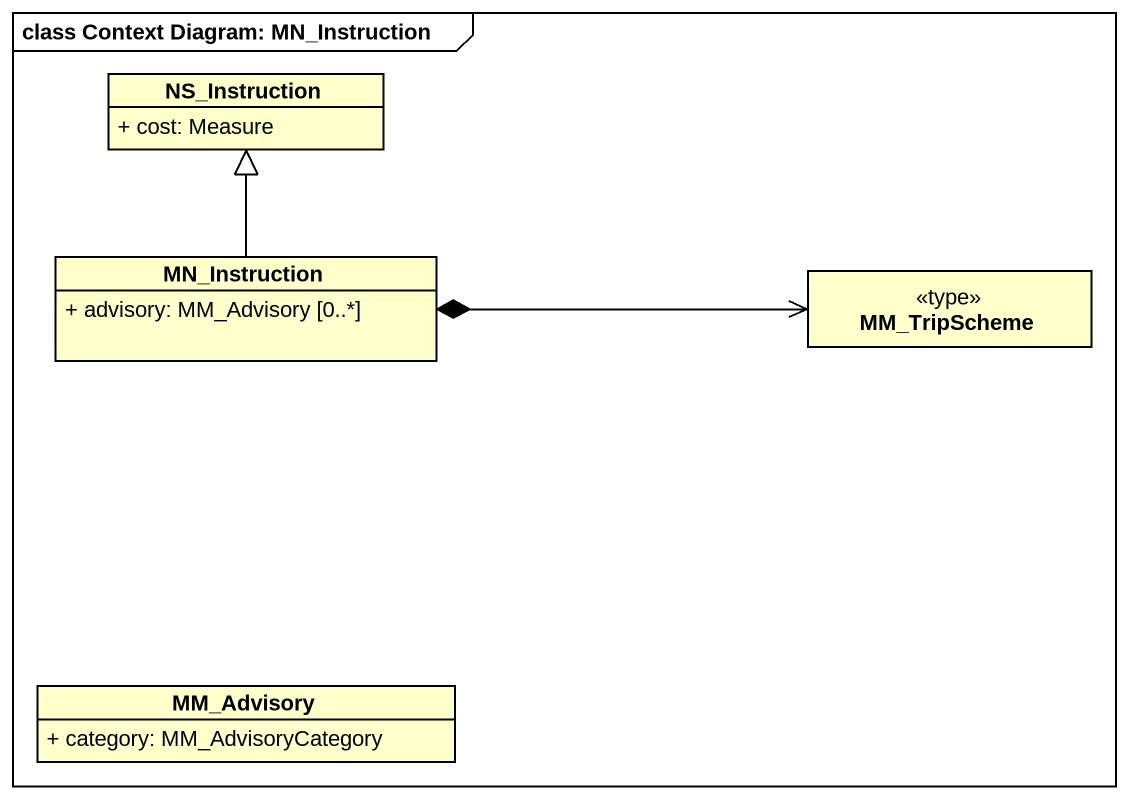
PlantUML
@startuml
mainframe class Context Diagram: MN_Instruction
hide circle
hide empty members
skinparam classAttributeIconSize 0
class NS_Instruction {
  + cost: Measure
}
class MN_Instruction {
  + advisory: MM_Advisory [0..*]
}
class MM_TripScheme <<type>>
class MM_Advisory {
  + category: MM_AdvisoryCategory
}
MN_Instruction -up-|> NS_Instruction
MN_Instruction *-right-> MM_TripScheme
@enduml
